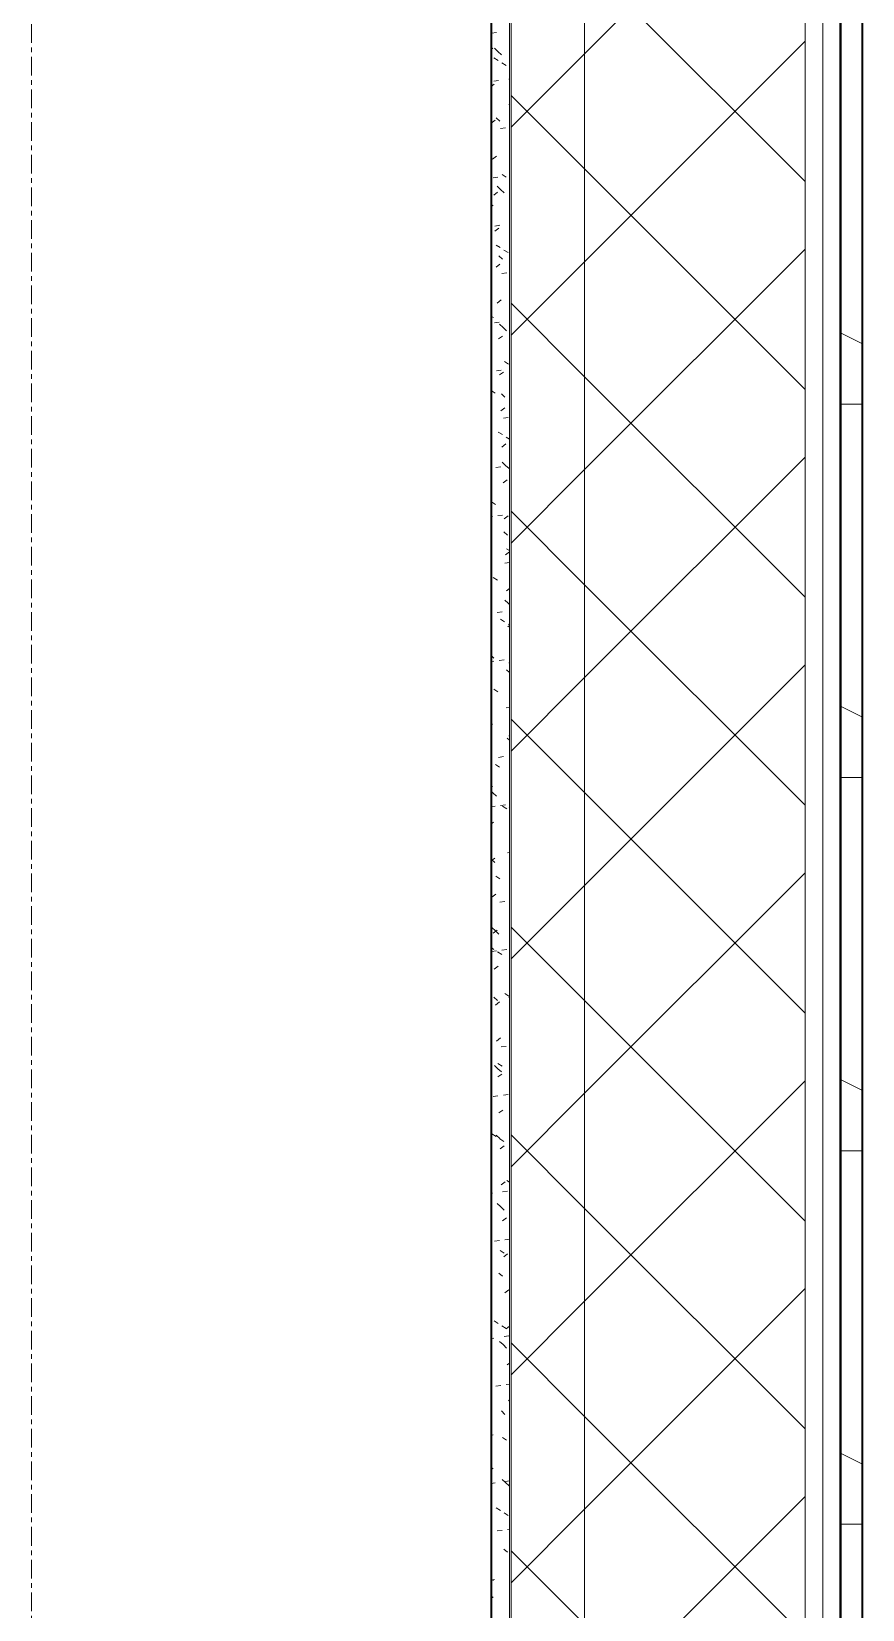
# Model space of a CAD drawing. Header units: millimetres. Extents: x -4948 to 42228, y -4856 to 69378.
# Drawn here: x -266 to 299, y 18992 to 20065 of the extents above; entities that cross this region are included whole.
import ezdxf

# ---------------------------------------------------------------- set-up
doc = ezdxf.new("R2010")
doc.units = ezdxf.units.MM
doc.linetypes.add('Линия сетки', pattern=[22.225, 12.7, -3.175, 3.175, -3.175])
for name, color, linetype, lineweight in [('A-WALL', 113, 'Continuous', 13), ('A-WALL-PATT', 111, 'Continuous', 13), ('I-WALL', 2, 'Continuous', 13), ('S-GRID', 1, 'Continuous', 30)]:
    doc.layers.add(name, color=color, linetype=linetype, lineweight=lineweight)

# ---------------------------------------------------------------- blocks, each defined once
blk = doc.blocks.new('27ELB-RD-AR-0000-BIM_rvt-1-1 этаж отм_ _0_000 лотки')
at = {"layer": 'A-WALL', "color": 252, "lineweight": 35}
for p, q in [((46.4, 24778.6), (46.4, 18605.6)), ((283.9, 18605.6), (283.9, 24778.6))]:
    blk.add_line(p, q, dxfattribs=at)
at = {"layer": 'A-WALL', "color": 252, "lineweight": 9}
for p, q in [((58.9, 18605.6), (58.9, 24778.6)), ((59.9, 18605.6), (59.9, 24778.6)), ((109.9, 18605.6), (109.9, 24778.6)), ((259.9, 18605.6), (259.9, 24778.6)), ((271.9, 18605.6), (271.9, 24778.6))]:
    blk.add_line(p, q, dxfattribs=at)
at = {"layer": 'A-WALL-PATT', "color": 252, "linetype": 'Continuous', "lineweight": 9}
for p, q in [((109.9, 20050.3), (259.9, 20200.3)), ((259.9, 19963.4), (109.9, 20113.4)), ((46.7, 20064.4), (50, 20064.8)), ((46.4, 20053.1), (47.6, 20054.1)), ((48.7, 20054), (51, 20051.9)), ((51, 20051.9), (51, 20051.9)), ((51, 20051.9), (53.5, 20049.6)), ((59.9, 20000.3), (109.9, 20050.3)), ((109.9, 19908.8), (259.9, 20058.8)), ((48.3, 20047.5), (51.1, 20045.7)), ((53.6, 20044.1), (56.5, 20042.3)), ((46.4, 20028), (48.4, 20029.6)), ((48.1, 20031.7), (51.4, 20032.1)), ((58.4, 20033), (58.9, 20033.1)), ((109.9, 19972), (59.9, 20022)), ((49.9, 20006.7), (52.4, 20004.5)), ((58.5, 20015.7), (58.9, 20015.5)), ((46.4, 19998.2), (46.4, 19998.2)), ((46.5, 20003.1), (49.2, 20005.1)), ((52.8, 19999.4), (56.1, 19999.8)), ((47.3, 19978.6), (50, 19980.6)), ((47.7, 19965.8), (51, 19966.3)), ((53.9, 19968.2), (56.7, 19966.4)), ((259.9, 19822), (109.9, 19972)), ((48.1, 19954.1), (50.8, 19956.2)), ((50.4, 19960.2), (52.7, 19958)), ((52.7, 19958), (52.7, 19958)), ((52.7, 19958), (55.2, 19955.8)), ((46.4, 19947.7), (47.7, 19946.8)), ((48.9, 19929.7), (51.6, 19931.7)), ((49, 19933.1), (52.4, 19933.6)), ((49.8, 19920.2), (52.6, 19918.4)), ((51.6, 19912.9), (54.1, 19910.6)), ((55.1, 19916.8), (57.9, 19915)), ((109.9, 19767.4), (259.9, 19917.4)), ((49.7, 19905.2), (52.4, 19907.2)), ((53.7, 19900.9), (57.1, 19901.3)), ((59.9, 19858.8), (109.9, 19908.8)), ((50.5, 19880.7), (53.2, 19882.8)), ((109.9, 19830.6), (59.9, 19880.6)), ((46.4, 19871.9), (47.9, 19870.9)), ((48.6, 19867.3), (51.9, 19867.8)), ((51.3, 19856.3), (54, 19858.3)), ((52.1, 19866.3), (54.5, 19864.2)), ((54.5, 19864.2), (54.5, 19864.2)), ((54.5, 19864.2), (56.9, 19861.9)), ((298.9, 19853), (283.9, 19860.5)), ((50, 19834.6), (53.3, 19835.1)), ((55.4, 19840.9), (58.2, 19839.1)), ((52.1, 19831.8), (54.8, 19833.8)), ((259.9, 19680.6), (109.9, 19830.6)), ((46.4, 19821.3), (49.2, 19819.5)), ((53.4, 19819), (55.8, 19816.8)), ((52.9, 19807.3), (55.6, 19809.4)), ((54.7, 19802.4), (58, 19802.8)), ((283.9, 19812), (298.9, 19812)), ((51.2, 19793), (54.1, 19791.2)), ((53.7, 19782.8), (56.4, 19784.9)), ((56.6, 19789.5), (58.9, 19788.1)), ((53.9, 19772.5), (56.2, 19770.3)), ((56.2, 19770.3), (56.2, 19770.3)), ((56.2, 19770.3), (58.7, 19768.1)), ((109.9, 19626), (259.9, 19776)), ((49.5, 19768.8), (52.9, 19769.2)), ((54.5, 19758.4), (57.2, 19760.4)), ((59.9, 19717.4), (109.9, 19767.4)), ((46.6, 19745.4), (49.4, 19743.6)), ((109.9, 19689.1), (59.9, 19739.1)), ((46.4, 19735.5), (47.2, 19735.6)), ((46.4, 19733.2), (46.5, 19733.1)), ((50.9, 19736.1), (54.2, 19736.5)), ((55.3, 19733.9), (58, 19735.9)), ((55.1, 19725.2), (57.6, 19722.9)), ((56.1, 19709.4), (58.8, 19711.5)), ((56.8, 19713.6), (58.9, 19712.3)), ((55.6, 19703.8), (58.9, 19704.3)), ((47.8, 19694.1), (50.6, 19692.3)), ((56.9, 19685), (58.9, 19686.5)), ((259.9, 19539.1), (109.9, 19689.1)), ((55.6, 19678.6), (57.9, 19676.5)), ((57.9, 19676.5), (57.9, 19676.5)), ((57.9, 19676.5), (58.9, 19675.6)), ((50.5, 19670.3), (53.8, 19670.7)), ((52.7, 19665.7), (55.5, 19663.9)), ((57.7, 19660.5), (58.9, 19661.4)), ((58.1, 19662.3), (58.9, 19661.8)), ((46.4, 19640.9), (48.3, 19639.2)), ((46.4, 19636.8), (48.2, 19637.1)), ((51.9, 19637.6), (55.2, 19638)), ((56.8, 19631.3), (58.9, 19629.5)), ((58.5, 19636), (58.9, 19636.3)), ((109.9, 19484.6), (259.9, 19634.6)), ((59.9, 19576), (109.9, 19626)), ((48.1, 19618.1), (50.9, 19616.3)), ((56.6, 19605.3), (58.9, 19605.6)), ((298.9, 19599), (283.9, 19606.5)), ((46.4, 19594.8), (47.2, 19594.1)), ((109.9, 19547.7), (59.9, 19597.7)), ((57.3, 19584.8), (58.9, 19583.4)), ((58.3, 19586.3), (58.9, 19586)), ((46.4, 19576.5), (46.4, 19576.6)), ((46.4, 19568.7), (46.8, 19568.4)), ((49.3, 19566.8), (52.1, 19565)), ((51.4, 19571.7), (54.7, 19572.2)), ((283.9, 19558), (298.9, 19558)), ((46.4, 19551.4), (47.2, 19552.1)), ((46.4, 19548.7), (47.5, 19547.6)), ((47.5, 19547.6), (47.5, 19547.6)), ((47.5, 19547.6), (50, 19545.4)), ((259.9, 19397.7), (109.9, 19547.7)), ((46.4, 19538.2), (49.1, 19538.6)), ((52.8, 19539), (56.1, 19539.5)), ((54.2, 19538.4), (57, 19536.6)), ((58.6, 19537.5), (58.9, 19537.2)), ((46.4, 19526.4), (48, 19527.6)), ((46.4, 19501.3), (48.8, 19503.1)), ((46.4, 19502.5), (48.9, 19500.2)), ((57.5, 19506.8), (58.9, 19507)), ((109.9, 19343.2), (259.9, 19493.2)), ((49.5, 19490.8), (52.4, 19489)), ((59.9, 19434.6), (109.9, 19484.6)), ((46.9, 19476.6), (49.6, 19478.7)), ((52.4, 19473.2), (55.7, 19473.7)), ((46.9, 19455.9), (49.3, 19453.8)), ((47.7, 19452.2), (50.4, 19454.2)), ((49.3, 19453.8), (49.3, 19453.8)), ((49.3, 19453.8), (51.7, 19451.5)), ((109.9, 19406.3), (59.9, 19456.3)), ((46.4, 19442.3), (48.2, 19441.1)), ((46.7, 19439.6), (50.1, 19440)), ((50.8, 19439.5), (53.6, 19437.7)), ((53.7, 19440.5), (57.1, 19441)), ((48.5, 19427.7), (51.2, 19429.7)), ((48.2, 19408.6), (50.6, 19406.4)), ((49.3, 19403.2), (52, 19405.3)), ((55.7, 19411.1), (58.5, 19409.3)), ((58.5, 19408.3), (58.9, 19408.3)), ((259.9, 19256.3), (109.9, 19406.3)), ((50.1, 19378.7), (52.8, 19380.8)), ((53.3, 19374.7), (56.6, 19375.1)), ((51, 19363.5), (53.8, 19361.7)), ((48.7, 19362.1), (51, 19359.9)), ((50.9, 19354.3), (53.6, 19356.3)), ((51, 19359.9), (51, 19359.9)), ((51, 19359.9), (53.5, 19357.7)), ((109.9, 19201.7), (259.9, 19351.7)), ((298.9, 19345), (283.9, 19352.5)), ((47.7, 19341.1), (51, 19341.5)), ((54.7, 19342), (58, 19342.4)), ((59.9, 19293.2), (109.9, 19343.2)), ((51.7, 19329.8), (54.4, 19331.8)), ((46.9, 19315.6), (49.7, 19313.8)), ((49.9, 19314.8), (52.4, 19312.5)), ((52.2, 19312.2), (55.1, 19310.4)), ((109.9, 19264.9), (59.9, 19314.9)), ((52.5, 19305.3), (55.2, 19307.4)), ((283.9, 19304), (298.9, 19304)), ((53.3, 19280.9), (56, 19282.9)), ((54.2, 19276.2), (57.6, 19276.6)), ((57.1, 19283.8), (58.9, 19282.7)), ((46.4, 19275.1), (47.2, 19275.3)), ((50.4, 19268.2), (52.7, 19266.1)), ((52.7, 19266.1), (52.7, 19266.1)), ((52.7, 19266.1), (55.2, 19263.8)), ((54.1, 19256.4), (56.8, 19258.4)), ((259.9, 19114.9), (109.9, 19264.9)), ((48.6, 19242.6), (52, 19243)), ((52.5, 19236.3), (55.3, 19234.5)), ((54.9, 19231.9), (57.6, 19234)), ((55.6, 19243.5), (58.9, 19243.9)), ((51.6, 19220.9), (54.1, 19218.7)), ((46.4, 19209.4), (46.8, 19209.4)), ((55.7, 19207.5), (58.4, 19209.5)), ((59.9, 19151.7), (109.9, 19201.7)), ((109.9, 19060.3), (259.9, 19210.3)), ((48.4, 19188.4), (51.2, 19186.5)), ((53.7, 19184.9), (56.5, 19183.1)), ((56.5, 19183), (58.9, 19184.8)), ((46.4, 19176.5), (48.2, 19176.7)), ((52.1, 19174.4), (54.5, 19172.2)), ((54.5, 19172.2), (54.5, 19172.2)), ((54.5, 19172.2), (56.9, 19169.9)), ((55.2, 19177.7), (58.5, 19178.1)), ((109.9, 19123.4), (59.9, 19173.4)), ((57.3, 19158.5), (58.9, 19159.7)), ((58.6, 19156.5), (58.9, 19156.4)), ((46.4, 19139.1), (46.5, 19139)), ((49.6, 19144), (52.9, 19144.5)), ((56.6, 19145), (58.9, 19145.3)), ((53.4, 19127.1), (55.8, 19124.8)), ((58.1, 19134), (58.9, 19134.6)), ((259.9, 18973.4), (109.9, 19123.4)), ((46.4, 19110.7), (47.7, 19110.9)), ((54, 19109), (56.8, 19107.2)), ((298.9, 19091), (283.9, 19098.5)), ((46.4, 19088.6), (47.8, 19087.7)), ((46.4, 19077.8), (49.1, 19078.2)), ((53.9, 19080.5), (56.2, 19078.4)), ((56.1, 19079.1), (58.9, 19079.5)), ((56.2, 19078.4), (56.2, 19078.4)), ((56.2, 19078.4), (58.7, 19076.1)), ((109.9, 18918.9), (259.9, 19068.9)), ((49.8, 19061.1), (52.7, 19059.3)), ((55.2, 19057.7), (58, 19055.9)), ((59.9, 19010.3), (109.9, 19060.3)), ((46.4, 19041.2), (46.5, 19041.1)), ((50.5, 19045.5), (53.8, 19045.9)), ((57.5, 19046.4), (58.9, 19046.6)), ((283.9, 19050), (298.9, 19050)), ((55.1, 19033.2), (57.6, 19031)), ((109.9, 18982), (59.9, 19032)), ((46.4, 19024.7), (46.9, 19025.1)), ((46.4, 19012.8), (48, 19011.7)), ((46.4, 19012.1), (48.7, 19012.4)), ((46.4, 18999.6), (47.7, 19000.6))]:
    blk.add_line(p, q, dxfattribs=at)
at = {"layer": 'I-WALL', "color": 252, "lineweight": 35}
for p, q in [((283.9, 25016.1), (283.9, 18368.1)), ((298.9, 18368.1), (298.9, 25017.1))]:
    blk.add_line(p, q, dxfattribs=at)
blk = doc.blocks.new('27ELB-RD-KR2-0000-BIM_rvt-1-1 этаж отм_ _0_000 лотки')
at = {"layer": 'S-GRID', "color": 252, "linetype": 'Линия сетки', "lineweight": 9}
blk.add_line((-266.1, -4856.4), (-266.1, 68377.9), dxfattribs=at)

msp = doc.modelspace()

# ---------------------------------------------------------------- block references
at = {"lineweight": 5}
for name in ['27ELB-RD-KR2-0000-BIM_rvt-1-1 этаж отм_ _0_000 лотки', '27ELB-RD-AR-0000-BIM_rvt-1-1 этаж отм_ _0_000 лотки']:
    msp.add_blockref(name, (0, 0), dxfattribs=at)

doc.saveas('drawing.dxf')
